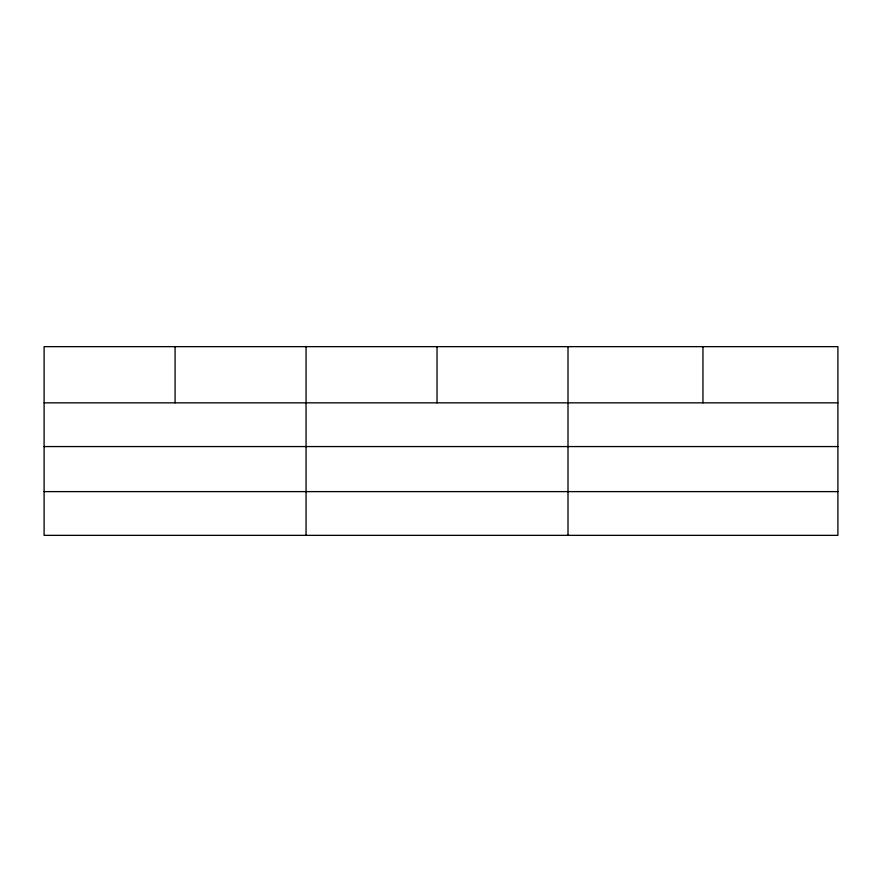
<?xml version="1.0" encoding="UTF-8"?>
<svg xmlns="http://www.w3.org/2000/svg" width="882" height="882" viewBox="0 0 882 882"><rect width="100%" height="100%" fill="white"/><g stroke="black" fill="none" stroke-linecap="round" stroke-linejoin="round"><path stroke-width="1.32" d="M837.9 446.568L837.9 346.648L44.1 346.648L44.1 535.352L837.9 535.352L837.9 446.568L44.1 446.568M44.1 402.842L837.9 402.842M44.1 491.616L837.9 491.616M702.954 346.648L702.954 402.842M568.008 346.648L568.008 535.352M437.031 346.648L437.031 402.842M306.054 346.648L306.054 535.352M175.077 346.648L175.077 402.842"/></g></svg>
